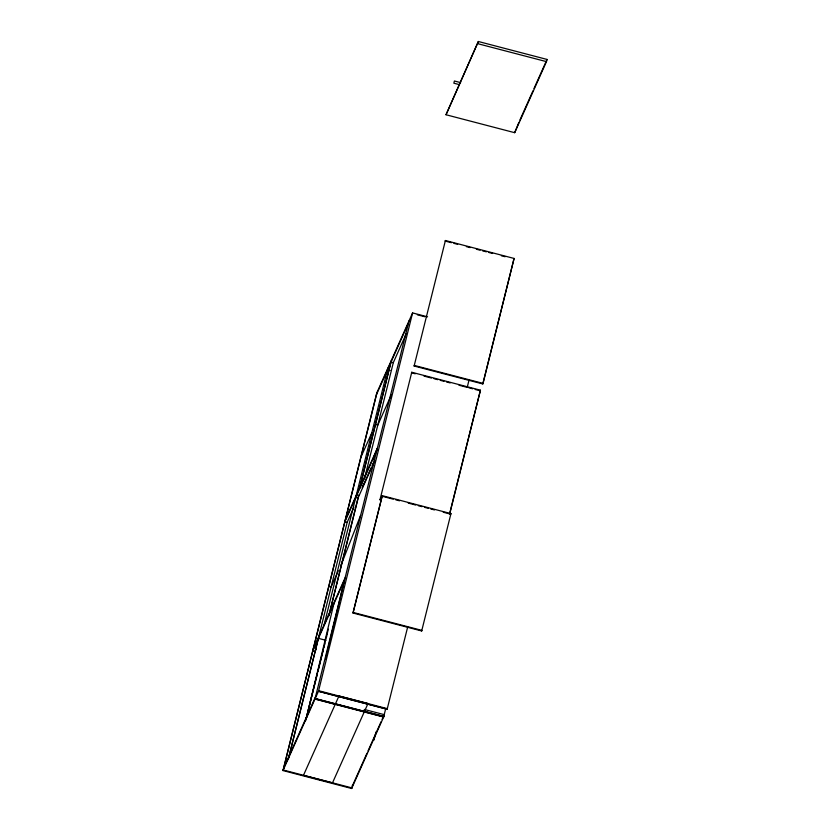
<?xml version="1.0" encoding="UTF-8"?>
<svg xmlns="http://www.w3.org/2000/svg" width="830" height="830" viewBox="0 0 830 830"><rect width="100%" height="100%" fill="white"/><g stroke="black" fill="none" stroke-linecap="round" stroke-linejoin="round"><path stroke-width="1.25" d="M306.104 718.998L333.805 604.022M325.547 658.823L344.512 580.087M315.203 698.518L383.875 716.456L351.65 788.5L282.978 770.562L376.81 392.891L412.583 312.92L427.575 316.842M377.059 392.331L283.227 770.001L351.91 787.898M446.021 114.748L478.35 41.5L547.022 59.438L546.472 61.638L514.693 132.686L446.021 114.748L478.35 41.5M288.238 759.575L347.189 522.267L353.891 507.286M324.167 624.606L387.88 368.126M359.743 487.573L390.774 362.637M359.442 489.212L391.573 359.878M330.153 610.206L358.021 498.062L355.748 497.471M328.856 615.891L358.27 497.502L374.745 460.671M364.432 478.858L393.296 362.669L406.337 333.525M305.565 720.803L323.97 646.736M324.592 644.225L326.46 636.693M327.082 634.182L328.338 629.161M306.125 718.988L317.361 673.794M317.983 671.283L323.285 649.942M323.908 647.431L324.841 643.665M326.408 637.388L327.342 633.622M409.034 320.847L314.954 699.078L383.626 717.016L385.743 708.498M407.655 627.075L387.143 709.225L318.471 691.286L412.583 312.92M449.777 513.594L480.435 390.193L411.763 372.265L379.922 499.961L380.171 499.401M414.118 366.02L445.409 240.513L514.081 258.441L483.039 383.387L482.79 383.948L414.118 366.02L414.367 365.449L483.039 383.387M353.009 613.028L382.277 495.676L450.949 513.604L421.682 630.966L353.009 613.028L382.277 495.676M351.65 788.5L352.584 784.734M514.693 132.686L518.885 122.332M376.052 731.904L373.915 740.038L374.174 739.437M387.143 709.225L318.471 691.286M467.217 387.34L469.085 379.808M449.528 514.154L480.435 390.193M482.79 383.948L514.081 258.441M363.613 484.056L362.254 487.604L371.124 467.788M372.67 460.391L377.194 448.553M360.583 515.42L342.199 562.169M376.509 394.53L408.298 323.472M445.16 241.074L445.409 240.513M360.988 456.998L371.819 432.804M391.335 394.831L377.775 425.136L375.513 424.545M519.922 120.008L532.953 90.885M533.991 88.551L547.022 59.438M345.467 519.476L377.256 448.418M376.706 450.617L344.927 521.676L347.189 522.267M411.763 372.265L411.504 372.826L415.249 373.801M372.162 465.464L373.21 463.13M338.339 570.801L331.129 586.935L328.856 586.343M340.923 565.033L341.95 562.73M313.335 648.811L345.124 577.763M344.575 579.963L312.796 651.011L315.058 651.602L316.043 649.402M283.787 767.76L315.566 696.712M289.182 755.725L318.45 638.363L325.941 640.324M282.978 770.562L318.72 690.726L387.392 708.664M450.949 513.604L450.7 514.175L443.21 512.214M352.46 785.699L366.974 753.235M368.022 750.911L381.053 721.768M382.101 719.444L384.238 714.651L364.266 709.432M421.682 630.966L421.931 630.406L353.258 612.467M315.172 698.653L383.875 716.456M477.8 43.7L546.472 61.638M460.65 82.627L454.404 80.998L453.854 83.197L458.855 84.494M446.405 241.395L451.396 242.702M453.896 243.356L457.641 244.331M466.377 246.614L470.133 247.599M476.368 249.228L480.114 250.204M482.614 250.857L486.359 251.832M488.86 252.486L492.605 253.461M501.341 255.744L505.086 256.729M417.324 314.788L424.825 316.749M391.034 362.067L393.296 362.669M423.995 376.083L431.486 378.044M433.986 378.688L437.732 379.673M440.222 380.327L443.967 381.302M446.467 381.956L450.213 382.931M458.959 385.213L466.45 387.174M468.94 387.818L472.685 388.803M475.185 389.457L480.186 390.754M387.589 369.765L390.09 370.419M383.273 496.558L393.264 499.172M395.765 499.826L399.51 500.801M408.246 503.084L415.737 505.045M418.237 505.688L421.982 506.674M424.483 507.327L428.228 508.302M430.718 508.956L434.464 509.931M356.547 494.711L359.048 495.354M355.997 496.911L358.27 497.502M315.026 698.912L383.699 716.84M338.972 695.976L303.458 775.345L332.498 782.866L368.012 703.498L338.972 695.976"/></g></svg>
